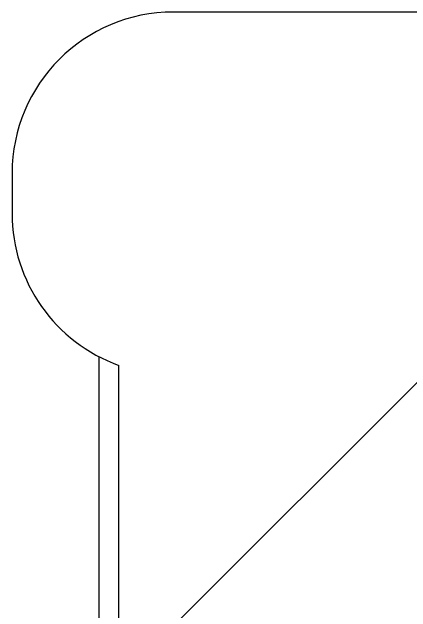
# Model space of a CAD drawing. Header units: millimetres. Extents: x 1036 to 1814, y -113 to 289.
# Drawn here: x 1292.314 to 1294.291, y 107.408 to 110.385 of the extents above; entities that cross this region are included whole.
import ezdxf

# ---------------------------------------------------------------- set-up
doc = ezdxf.new("R2010")
doc.units = ezdxf.units.MM
doc.layers.add('SolidLine', color=7, linetype='Continuous', lineweight=30)

msp = doc.modelspace()

# ---------------------------------------------------------------- hatches: boundary and pattern name
at = {"layer": 'SolidLine', "linetype": 'Continuous', "lineweight": 18}
h = msp.add_hatch(dxfattribs=at)
h.set_pattern_fill('ANSI31', color=256, style=0)
h.set_pattern_definition([(45, (812.6144, -117.223), (-2.245064, 2.245064), [])])
edge = h.paths.add_edge_path(flags=0)
edge.add_line((1293.1144, 110.3844), (1295.5644, 110.3844))
edge.add_line((1295.5644, 110.3844), (1295.8644, 110.0844))
edge.add_line((1295.8644, 110.0844), (1295.8644, 105.1844))
edge.add_line((1295.8644, 105.1844), (1295.5644, 104.8844))
edge.add_line((1295.5644, 104.8844), (1293.7489, 104.8844))
edge.add_arc((1293.7489, 106.0257), 1.1413, 217.5667, 270, ccw=False)
edge.add_line((1292.8442, 105.3299), (1292.8442, 108.6314))
edge.add_arc((1293.1144, 109.3844), 0.8, 180, 250.2595, ccw=False)
edge.add_line((1292.3144, 109.3844), (1292.3144, 109.5844))
edge.add_arc((1293.1144, 109.5844), 0.8, 450, 540, ccw=False)

# ---------------------------------------------------------------- linework, layer by layer
at = {"layer": 'SolidLine', "color": 7, "linetype": 'Continuous', "lineweight": 25}
for p, q in [((1295.5644, 110.3844), (1293.1144, 110.3844)), ((1292.3144, 109.5844), (1292.3144, 109.3844)), ((1292.744, 108.6753), (1292.744, 105.4903)), ((1292.8442, 105.3299), (1292.8442, 108.6314))]:
    msp.add_line(p, q, dxfattribs=at)
for centre, start, end in [((1293.1144, 109.5844), 90, 180), ((1293.1144, 109.3844), 180, 250.2595)]:
    msp.add_arc(centre, 0.8, start, end, dxfattribs=at)

doc.saveas('drawing.dxf')
